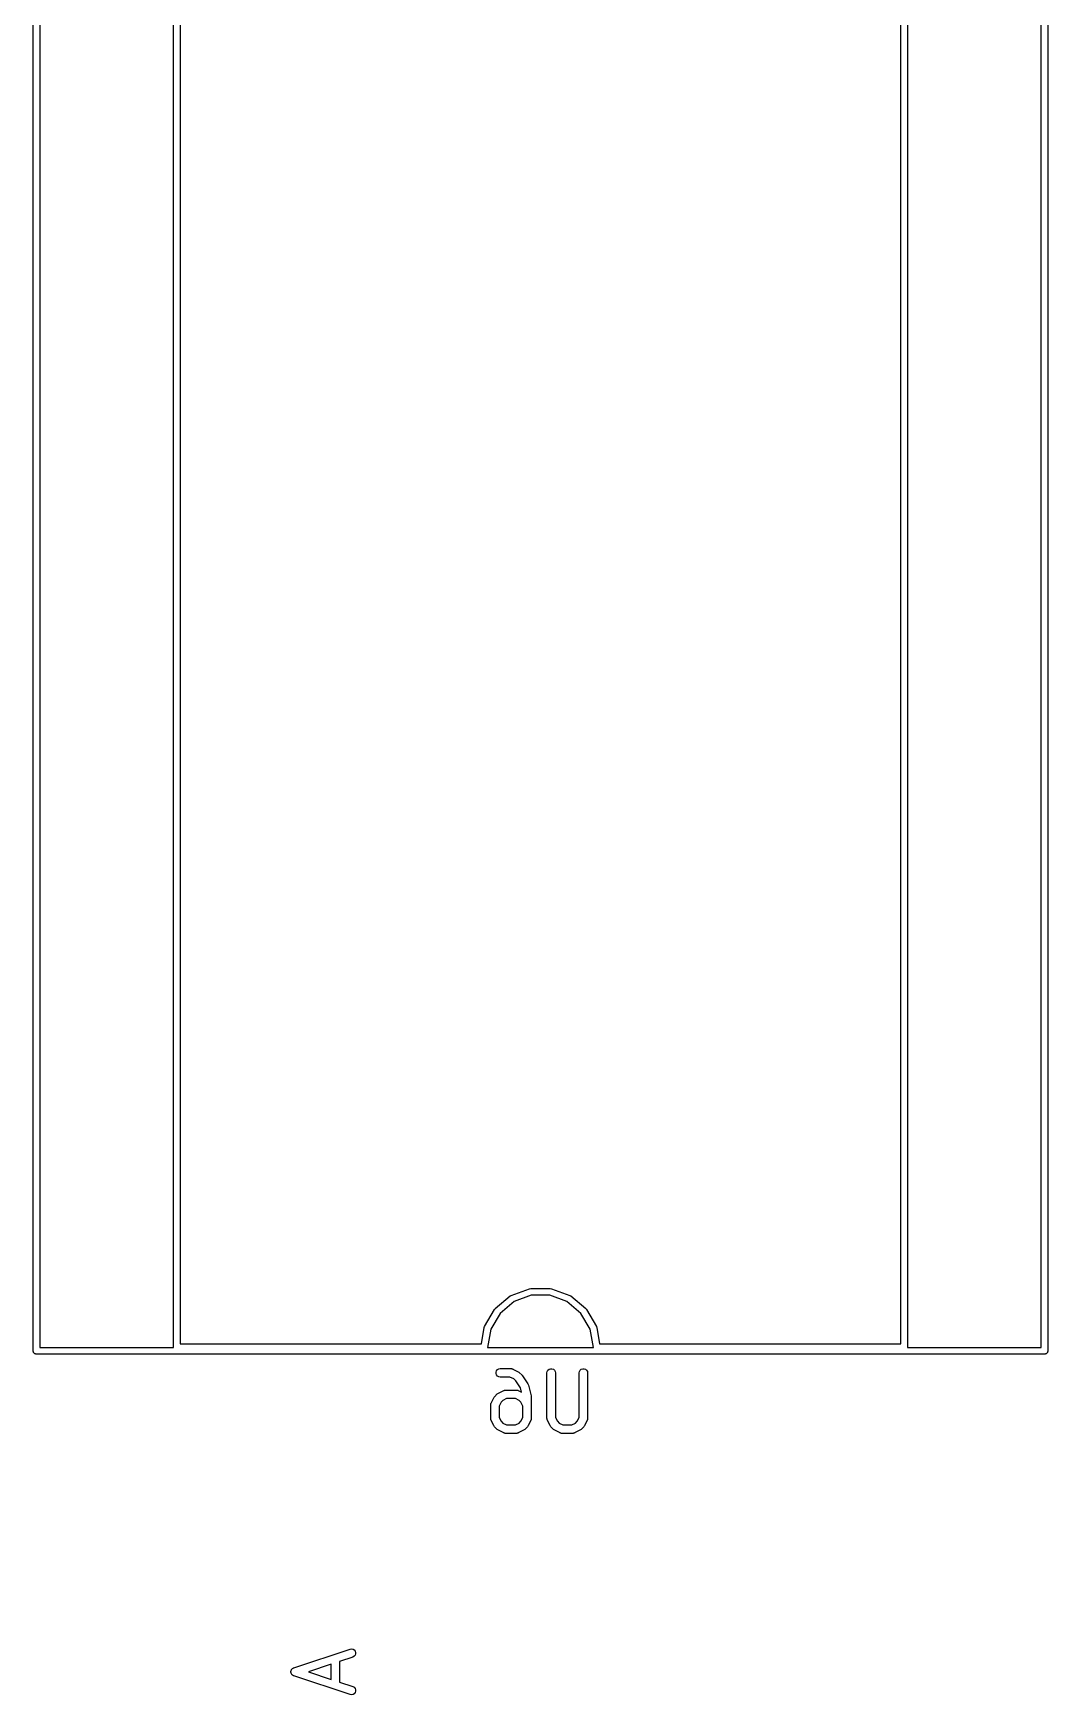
# Model space of a CAD drawing. Extents: x 102.4 to 200.8, y -140.7 to -44.8.
# Drawn here: x 137.04 to 155.06, y -104.02 to -74.52 of the extents above; entities that cross this region are included whole.
import ezdxf

# ---------------------------------------------------------------- set-up
doc = ezdxf.new("R2010")
doc.units = 0
doc.header["$MEASUREMENT"] = 0
doc.layers.add('BLACK', color=7, linetype='CONTINUOUS')

msp = doc.modelspace()

# ---------------------------------------------------------------- linework, layer by layer
at = {"layer": 'BLACK', "linetype": 'CONTINUOUS'}
for p, q in [((137.04, -97.9152), (137.04, -46.8648)), ((155.06, -46.8648), (155.06, -97.9152)), ((137.16, -46.93), (137.16, -97.85)), ((139.53, -97.85), (139.53, -46.93)), ((139.65, -46.99), (139.65, -97.79)), ((152.45, -97.79), (152.45, -46.99)), ((152.57, -46.93), (152.57, -97.85)), ((154.94, -97.85), (154.94, -46.93)), ((145.245, -97.1612), (145.511, -96.938)), ((145.58, -97.0367), (145.331, -97.2464)), ((145.511, -96.938), (145.529, -96.9276)), ((145.529, -96.9276), (145.856, -96.8088)), ((145.887, -96.9252), (145.58, -97.0367)), ((145.856, -96.8088), (145.876, -96.8052)), ((145.876, -96.8052), (146.224, -96.8052)), ((146.213, -96.9252), (145.887, -96.9252)), ((146.52, -97.0367), (146.213, -96.9252)), ((146.224, -96.8052), (146.244, -96.8088)), ((146.244, -96.8088), (146.571, -96.9276)), ((146.769, -97.2464), (146.52, -97.0367)), ((146.571, -96.9276), (146.571, -96.9276)), ((146.571, -96.9276), (146.582, -96.9342)), ((146.582, -96.9342), (146.589, -96.938)), ((146.589, -96.938), (146.589, -96.938)), ((146.589, -96.938), (146.855, -97.1612)), ((145.058, -97.478), (145.232, -97.1772)), ((145.331, -97.2464), (145.168, -97.5288)), ((145.232, -97.1772), (145.238, -97.1699)), ((145.232, -97.1772), (145.232, -97.1772)), ((145.238, -97.1699), (145.245, -97.1612)), ((145.245, -97.1612), (145.245, -97.1612)), ((146.932, -97.5288), (146.769, -97.2464)), ((146.855, -97.1612), (146.855, -97.1612)), ((146.855, -97.1612), (146.861, -97.1685)), ((146.861, -97.1685), (146.868, -97.1772)), ((146.868, -97.1772), (146.868, -97.1772)), ((146.868, -97.1772), (147.042, -97.478)), ((145, -97.79), (145.051, -97.4976)), ((145.051, -97.4976), (145.058, -97.478)), ((145.058, -97.478), (145.058, -97.478)), ((145.168, -97.5288), (145.111, -97.85)), ((146.989, -97.85), (146.932, -97.5288)), ((147.042, -97.478), (147.042, -97.478)), ((147.042, -97.478), (147.045, -97.4863)), ((147.045, -97.4863), (147.049, -97.4976)), ((147.049, -97.4976), (147.049, -97.4976)), ((147.049, -97.4976), (147.1, -97.79)), ((137.04, -97.9153), (137.04, -97.9152)), ((137.04, -97.9206), (137.04, -97.9153)), ((137.042, -97.9256), (137.04, -97.9206)), ((137.043, -97.9308), (137.042, -97.9256)), ((137.045, -97.9355), (137.043, -97.9308)), ((137.047, -97.9405), (137.045, -97.9355)), ((137.16, -97.85), (139.53, -97.85)), ((139.65, -97.79), (145, -97.79)), ((145.111, -97.85), (146.989, -97.85)), ((147.1, -97.79), (152.45, -97.79)), ((152.57, -97.85), (154.94, -97.85)), ((155.055, -97.9355), (155.053, -97.9405)), ((155.057, -97.9308), (155.055, -97.9355)), ((155.058, -97.9256), (155.057, -97.9308)), ((155.06, -97.9206), (155.058, -97.9256)), ((155.06, -97.9152), (155.06, -97.9153)), ((155.06, -97.9153), (155.06, -97.9206)), ((137.051, -97.9445), (137.047, -97.9405)), ((137.053, -97.9492), (137.051, -97.9445)), ((137.057, -97.9526), (137.053, -97.9492)), ((137.061, -97.9567), (137.057, -97.9526)), ((137.065, -97.9593), (137.061, -97.9567)), ((137.07, -97.9628), (137.065, -97.9593)), ((137.075, -97.9646), (137.07, -97.9628)), ((137.079, -97.9673), (137.075, -97.9646)), ((137.084, -97.9682), (137.079, -97.9673)), ((137.089, -97.97), (137.084, -97.9682)), ((137.095, -97.97), (137.089, -97.97)), ((155.005, -97.97), (137.095, -97.97)), ((137.095, -97.97), (137.095, -97.97)), ((145.288, -98.2449), (145.31, -98.2319)), ((145.31, -98.2319), (145.336, -98.2274)), ((145.336, -98.2274), (145.526, -98.2274)), ((145.526, -98.2274), (145.53, -98.2281)), ((145.53, -98.2281), (145.535, -98.2279)), ((145.535, -98.2279), (145.543, -98.2304)), ((145.543, -98.2304), (145.552, -98.2319)), ((145.552, -98.2319), (145.556, -98.2341)), ((146.203, -98.2374), (146.227, -98.2285)), ((146.227, -98.2285), (146.254, -98.2285)), ((146.254, -98.2285), (146.278, -98.2374)), ((146.774, -98.2374), (146.799, -98.2285)), ((146.799, -98.2285), (146.825, -98.2285)), ((146.825, -98.2285), (146.849, -98.2374)), ((155.011, -97.97), (155.005, -97.97)), ((155.005, -97.97), (155.005, -97.97)), ((155.016, -97.9682), (155.011, -97.97)), ((155.021, -97.9673), (155.016, -97.9682)), ((155.025, -97.9646), (155.021, -97.9673)), ((155.03, -97.9628), (155.025, -97.9646)), ((155.035, -97.9593), (155.03, -97.9628)), ((155.039, -97.9567), (155.035, -97.9593)), ((155.043, -97.9526), (155.039, -97.9567)), ((155.047, -97.9492), (155.043, -97.9526)), ((155.049, -97.9445), (155.047, -97.9492)), ((155.053, -97.9405), (155.049, -97.9445)), ((145.262, -98.2894), (145.271, -98.2649)), ((145.262, -98.3154), (145.262, -98.2894)), ((145.271, -98.3399), (145.262, -98.3154)), ((145.271, -98.2649), (145.288, -98.2449)), ((145.288, -98.3598), (145.271, -98.3399)), ((145.31, -98.3729), (145.288, -98.3598)), ((145.336, -98.3774), (145.31, -98.3729)), ((145.508, -98.3774), (145.336, -98.3774)), ((145.577, -98.4116), (145.508, -98.3774)), ((145.556, -98.2341), (145.56, -98.2353)), ((145.56, -98.2353), (145.655, -98.2829)), ((145.611, -98.4454), (145.577, -98.4116)), ((145.695, -98.5713), (145.611, -98.4454)), ((145.655, -98.2829), (145.665, -98.2901)), ((145.665, -98.2901), (145.674, -98.297)), ((145.674, -98.297), (145.722, -98.3446)), ((145.722, -98.3446), (145.726, -98.3507)), ((145.726, -98.3507), (145.731, -98.356)), ((145.731, -98.356), (145.827, -98.4989)), ((145.827, -98.4989), (145.832, -98.5106)), ((145.832, -98.5106), (145.837, -98.5223)), ((145.837, -98.5223), (145.885, -98.7128)), ((146.165, -98.3024), (146.17, -98.2767)), ((146.165, -99.1119), (146.165, -98.3024)), ((146.17, -98.2767), (146.183, -98.2542)), ((146.183, -98.2542), (146.203, -98.2374)), ((146.278, -98.2374), (146.298, -98.2542)), ((146.298, -98.2542), (146.311, -98.2767)), ((146.311, -98.2767), (146.315, -98.3024)), ((146.315, -98.3024), (146.315, -99.0942)), ((146.737, -98.3024), (146.741, -98.2767)), ((146.737, -99.0942), (146.737, -98.3024)), ((146.741, -98.2767), (146.754, -98.2542)), ((146.754, -98.2542), (146.774, -98.2374)), ((146.849, -98.2374), (146.869, -98.2542)), ((146.869, -98.2542), (146.882, -98.2767)), ((146.882, -98.2767), (146.887, -98.3024)), ((146.887, -98.3024), (146.887, -99.1119)), ((145.173, -98.8403), (145.221, -98.745)), ((145.221, -98.745), (145.228, -98.7354)), ((145.228, -98.7354), (145.235, -98.7255)), ((145.235, -98.7255), (145.283, -98.6779)), ((145.283, -98.6779), (145.293, -98.671)), ((145.293, -98.671), (145.302, -98.6639)), ((145.302, -98.6639), (145.397, -98.6163)), ((145.35, -98.823), (145.315, -98.8915)), ((145.38, -98.7926), (145.35, -98.823)), ((145.449, -98.7583), (145.38, -98.7926)), ((145.397, -98.6163), (145.402, -98.615)), ((145.402, -98.615), (145.405, -98.6129)), ((145.405, -98.6129), (145.414, -98.6113)), ((145.414, -98.6113), (145.422, -98.6088)), ((145.422, -98.6088), (145.427, -98.6091)), ((145.427, -98.6091), (145.431, -98.6083)), ((145.431, -98.6083), (145.621, -98.6083)), ((145.604, -98.7583), (145.449, -98.7583)), ((145.672, -98.7926), (145.604, -98.7583)), ((145.621, -98.6083), (145.626, -98.6091)), ((145.626, -98.6091), (145.63, -98.6088)), ((145.63, -98.6088), (145.638, -98.6113)), ((145.638, -98.6113), (145.647, -98.6129)), ((145.647, -98.6129), (145.651, -98.615)), ((145.651, -98.615), (145.655, -98.6163)), ((145.655, -98.6163), (145.713, -98.6454)), ((145.703, -98.823), (145.672, -98.7926)), ((145.713, -98.6454), (145.695, -98.5713)), ((145.737, -98.8915), (145.703, -98.823)), ((145.885, -98.7128), (145.885, -98.7219)), ((145.885, -98.7219), (145.887, -98.731)), ((145.887, -98.731), (145.887, -99.1119)), ((145.165, -98.8738), (145.166, -98.8695)), ((145.165, -99.1119), (145.165, -98.8738)), ((145.166, -99.1162), (145.165, -99.1119)), ((145.166, -98.8652), (145.168, -98.8568)), ((145.166, -98.8695), (145.166, -98.8652)), ((145.166, -99.1205), (145.166, -99.1162)), ((145.168, -98.8568), (145.17, -98.8482)), ((145.17, -98.8482), (145.172, -98.8444)), ((145.172, -98.8444), (145.173, -98.8403)), ((145.315, -98.8915), (145.315, -99.0942)), ((145.315, -99.0942), (145.35, -99.1627)), ((145.703, -99.1627), (145.737, -99.0942)), ((145.737, -99.0942), (145.737, -98.8915)), ((145.887, -99.1119), (145.886, -99.1162)), ((145.886, -99.1162), (145.886, -99.1205)), ((146.166, -99.1162), (146.165, -99.1119)), ((146.166, -99.1205), (146.166, -99.1162)), ((146.315, -99.0942), (146.35, -99.1627)), ((146.703, -99.1627), (146.737, -99.0942)), ((146.887, -99.1119), (146.886, -99.1162)), ((146.886, -99.1162), (146.886, -99.1205)), ((145.168, -99.1289), (145.166, -99.1205)), ((145.17, -99.1376), (145.168, -99.1289)), ((145.172, -99.1413), (145.17, -99.1376)), ((145.173, -99.1454), (145.172, -99.1413)), ((145.221, -99.2407), (145.173, -99.1454)), ((145.228, -99.2503), (145.221, -99.2407)), ((145.235, -99.2602), (145.228, -99.2503)), ((145.283, -99.3078), (145.235, -99.2602)), ((145.293, -99.3147), (145.283, -99.3078)), ((145.302, -99.3218), (145.293, -99.3147)), ((145.397, -99.3695), (145.302, -99.3218)), ((145.35, -99.1627), (145.38, -99.1931)), ((145.38, -99.1931), (145.449, -99.2274)), ((145.402, -99.3707), (145.397, -99.3695)), ((145.405, -99.3729), (145.402, -99.3707)), ((145.414, -99.3744), (145.405, -99.3729)), ((145.422, -99.3769), (145.414, -99.3744)), ((145.427, -99.3766), (145.422, -99.3769)), ((145.431, -99.3774), (145.427, -99.3766)), ((145.621, -99.3774), (145.431, -99.3774)), ((145.449, -99.2274), (145.604, -99.2274)), ((145.604, -99.2274), (145.672, -99.1931)), ((145.626, -99.3766), (145.621, -99.3774)), ((145.63, -99.3769), (145.626, -99.3766)), ((145.638, -99.3744), (145.63, -99.3769)), ((145.647, -99.3729), (145.638, -99.3744)), ((145.651, -99.3707), (145.647, -99.3729)), ((145.655, -99.3695), (145.651, -99.3707)), ((145.75, -99.3218), (145.655, -99.3695)), ((145.672, -99.1931), (145.703, -99.1627)), ((145.76, -99.3147), (145.75, -99.3218)), ((145.77, -99.3078), (145.76, -99.3147)), ((145.817, -99.2602), (145.77, -99.3078)), ((145.824, -99.2503), (145.817, -99.2602)), ((145.831, -99.2407), (145.824, -99.2503)), ((145.879, -99.1454), (145.831, -99.2407)), ((145.88, -99.1413), (145.879, -99.1454)), ((145.882, -99.1376), (145.88, -99.1413)), ((145.884, -99.1289), (145.882, -99.1376)), ((145.886, -99.1205), (145.884, -99.1289)), ((146.168, -99.1289), (146.166, -99.1205)), ((146.17, -99.1376), (146.168, -99.1289)), ((146.172, -99.1413), (146.17, -99.1376)), ((146.173, -99.1454), (146.172, -99.1413)), ((146.221, -99.2407), (146.173, -99.1454)), ((146.228, -99.2503), (146.221, -99.2407)), ((146.235, -99.2602), (146.228, -99.2503)), ((146.283, -99.3078), (146.235, -99.2602)), ((146.293, -99.3147), (146.283, -99.3078)), ((146.302, -99.3218), (146.293, -99.3147)), ((146.397, -99.3695), (146.302, -99.3218)), ((146.35, -99.1627), (146.38, -99.1931)), ((146.38, -99.1931), (146.449, -99.2274)), ((146.402, -99.3707), (146.397, -99.3695)), ((146.405, -99.3729), (146.402, -99.3707)), ((146.414, -99.3744), (146.405, -99.3729)), ((146.422, -99.3769), (146.414, -99.3744)), ((146.427, -99.3766), (146.422, -99.3769)), ((146.431, -99.3774), (146.427, -99.3766)), ((146.621, -99.3774), (146.431, -99.3774)), ((146.449, -99.2274), (146.604, -99.2274)), ((146.604, -99.2274), (146.672, -99.1931)), ((146.626, -99.3766), (146.621, -99.3774)), ((146.63, -99.3769), (146.626, -99.3766)), ((146.638, -99.3744), (146.63, -99.3769)), ((146.647, -99.3729), (146.638, -99.3744)), ((146.651, -99.3707), (146.647, -99.3729)), ((146.655, -99.3695), (146.651, -99.3707)), ((146.75, -99.3218), (146.655, -99.3695)), ((146.672, -99.1931), (146.703, -99.1627)), ((146.76, -99.3147), (146.75, -99.3218)), ((146.77, -99.3078), (146.76, -99.3147)), ((146.817, -99.2602), (146.77, -99.3078)), ((146.824, -99.2503), (146.817, -99.2602)), ((146.831, -99.2407), (146.824, -99.2503)), ((146.879, -99.1454), (146.831, -99.2407)), ((146.88, -99.1413), (146.879, -99.1454)), ((146.882, -99.1376), (146.88, -99.1413)), ((146.884, -99.1289), (146.882, -99.1376)), ((146.886, -99.1205), (146.884, -99.1289)), ((141.669, -103.539), (142.669, -103.206)), ((142.669, -103.206), (142.694, -103.202)), ((142.694, -103.202), (142.72, -103.207)), ((142.72, -103.207), (142.742, -103.221)), ((142.742, -103.221), (142.758, -103.241)), ((142.758, -103.241), (142.767, -103.266)), ((141.655, -103.546), (141.665, -103.54)), ((141.665, -103.54), (141.667, -103.54)), ((141.667, -103.54), (141.669, -103.539)), ((142.332, -103.476), (141.93, -103.61)), ((142.332, -103.744), (142.332, -103.476)), ((142.716, -103.348), (142.482, -103.426)), ((142.482, -103.426), (142.482, -103.794)), ((142.739, -103.335), (142.716, -103.348)), ((142.756, -103.316), (142.739, -103.335)), ((142.766, -103.292), (142.756, -103.316)), ((142.767, -103.266), (142.766, -103.292)), ((141.618, -103.599), (141.619, -103.597)), ((141.618, -103.61), (141.618, -103.599)), ((141.618, -103.621), (141.618, -103.61)), ((141.619, -103.623), (141.618, -103.621)), ((141.619, -103.595), (141.623, -103.585)), ((141.619, -103.597), (141.619, -103.595)), ((141.619, -103.625), (141.619, -103.623)), ((141.623, -103.635), (141.619, -103.625)), ((141.623, -103.585), (141.626, -103.574)), ((141.626, -103.646), (141.623, -103.635)), ((141.626, -103.574), (141.628, -103.573)), ((141.628, -103.647), (141.626, -103.646)), ((141.628, -103.571), (141.636, -103.563)), ((141.628, -103.573), (141.628, -103.571)), ((141.628, -103.649), (141.628, -103.647)), ((141.636, -103.657), (141.628, -103.649)), ((141.636, -103.563), (141.643, -103.554)), ((141.643, -103.666), (141.636, -103.657)), ((141.643, -103.554), (141.644, -103.553)), ((141.644, -103.667), (141.643, -103.666)), ((141.644, -103.553), (141.646, -103.551)), ((141.646, -103.669), (141.644, -103.667)), ((141.646, -103.551), (141.655, -103.546)), ((141.655, -103.674), (141.646, -103.669)), ((141.665, -103.68), (141.655, -103.674)), ((141.667, -103.68), (141.665, -103.68)), ((141.669, -103.681), (141.667, -103.68)), ((142.669, -104.014), (141.669, -103.681)), ((141.93, -103.61), (142.332, -103.744)), ((142.482, -103.794), (142.716, -103.872)), ((142.694, -104.018), (142.669, -104.014)), ((142.72, -104.013), (142.694, -104.018)), ((142.716, -103.872), (142.739, -103.885)), ((142.742, -103.999), (142.72, -104.013)), ((142.739, -103.885), (142.756, -103.904)), ((142.758, -103.979), (142.742, -103.999)), ((142.756, -103.904), (142.766, -103.928)), ((142.767, -103.954), (142.758, -103.979)), ((142.766, -103.928), (142.767, -103.954))]:
    msp.add_line(p, q, dxfattribs=at)

doc.saveas('drawing.dxf')
